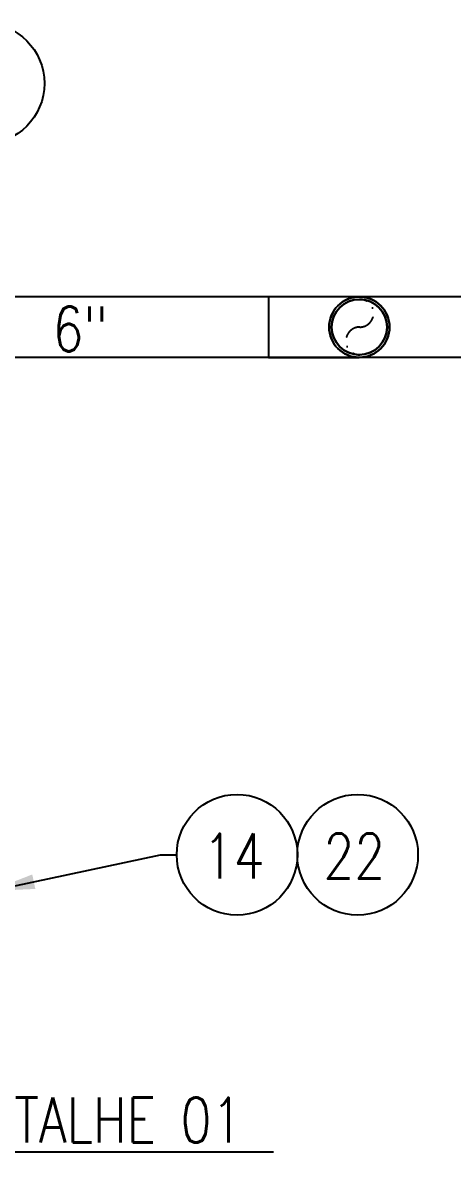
# Model space of a CAD drawing. Header units: millimetres. Extents: x -312439 to 477422, y -331570 to 212570.
# Drawn here: x 342726 to 343922, y 128357 to 131559 of the extents above; entities that cross this region are included whole.
import ezdxf

# ---------------------------------------------------------------- set-up
doc = ezdxf.new("R2010")
doc.units = ezdxf.units.MM
doc.linetypes.add('DASHDOT', pattern=[25.4, 12.7, -6.35, 0, -6.35])
doc.layers.add('ARCONDTEXTO', color=4, linetype='Continuous')
doc.layers.add('TEXTO FORMATO', color=4, linetype='Continuous')
doc.styles.add('ROMAND', font='ROMAND.SHX')
doc.styles.add('ROMANS', font='romans.shx', dxfattribs={"height": 187.5})
doc.dimstyles.new('1-50 (MILIMETRO)', dxfattribs={"dimscale": 0, "dimtxt": 125, "dimasz": 125, "dimexe": 100, "dimexo": 100, "dimgap": 50, "dimtad": 0, "dimdec": 0, "dimzin": 0, "dimdsep": 46, "dimtxsty": 'ROMAND', "dimcen": -390, "dimclrd": 1, "dimclre": 1, "dimclrt": 3, "dimadec": 0, "dimazin": 0, "dimtfac": 1, "dimtdec": 0, "dimtix": 1, "dimtmove": 2, "dimatfit": 2, "dimfxl": 1, "dimtvp": 1, "dimtolj": 1, "dimtzin": 0, "dimarcsym": 0})

msp = doc.modelspace()

# ---------------------------------------------------------------- linework, layer by layer
at = {"color": 5, "linetype": 'Continuous', "extrusion": (0, 1, 0)}
for p, q in [((343409.15, 130797.587), (342520.958, 130797.587)), ((343409.15, 130797.594), (343409.15, 130629.287)), ((343661.6, 130797.594), (343409.15, 130797.594)), ((347547.571, 130797.582), (343663.013, 130797.582)), ((347548.985, 130629.282), (342520.96, 130629.282)), ((343409.15, 130629.287), (342520.962, 130629.287)), ((343409.15, 130629.294), (343661.6, 130629.294))]:
    msp.add_line(p, q, dxfattribs=at)
at = {"color": 5, "linetype": 'Continuous'}
for radius in [84.15, 77.04]:
    msp.add_circle((343661.6, 130713.444), radius, dxfattribs=at)
at = {"color": 6, "linetype": 'DASHDOT', "ltscale": 4}
for centre, start, end in [((343662.715, 130751.964), 270, 90), ((343662.715, 130674.924), 90, 270)]:
    msp.add_arc(centre, 38.52, start, end, dxfattribs=at)
at = {"color": 5, "linetype": 'Continuous', "extrusion": (-6.16922e-112, -5.79957e-64, -1)}
for major_axis in [(0, 84.15), (0, 77.04)]:
    msp.add_ellipse((343661.6, 130713.444), major_axis=major_axis, ratio=1, start_param=-1.57079633, end_param=4.71238898, dxfattribs=at)
at = {"layer": 'TEXTO FORMATO', "color": 1}
for centre in [(342617.47, 131390.735), (343321.311, 129246.675), (343656.982, 129246.675)]:
    msp.add_circle(centre, 167.835, dxfattribs=at)

# ---------------------------------------------------------------- texts
at = {"layer": 'ARCONDTEXTO', "linetype": 'Continuous', "lineweight": -3, "style": 'ROMANS', "width": 0.8}
for s, p in [('6"', (342808.34, 130645.339)), ('DETALHE 01', (342530.29, 128446.867))]:
    msp.add_text(s, height=125, dxfattribs=at).set_placement(p)
at = {"layer": 'ARCONDTEXTO', "color": 3, "linetype": 'Continuous', "lineweight": -3, "style": 'ROMANS', "width": 0.8}
for s, p in [('14', (343226.154, 129180.609)), ('22', (343561.663, 129180.609))]:
    msp.add_text(s, height=125, dxfattribs=at).set_placement(p)

# ---------------------------------------------------------------- leaders
at = {"layer": 'TEXTO FORMATO'}
for points in [[(342018.785, 129351.715), (342543.369, 128420.884), (343423.236, 128420.884)], [(342633.537, 129146.012), (343108.143, 129246.675), (343153.476, 129246.675)], [(342040.545, 128614.272), (342668.42, 128086.963), (342789.512, 128086.963)]]:
    msp.add_leader(points, dimstyle='1-50 (MILIMETRO)', override={"dimscale": 1}, dxfattribs=at)

doc.saveas('drawing.dxf')
